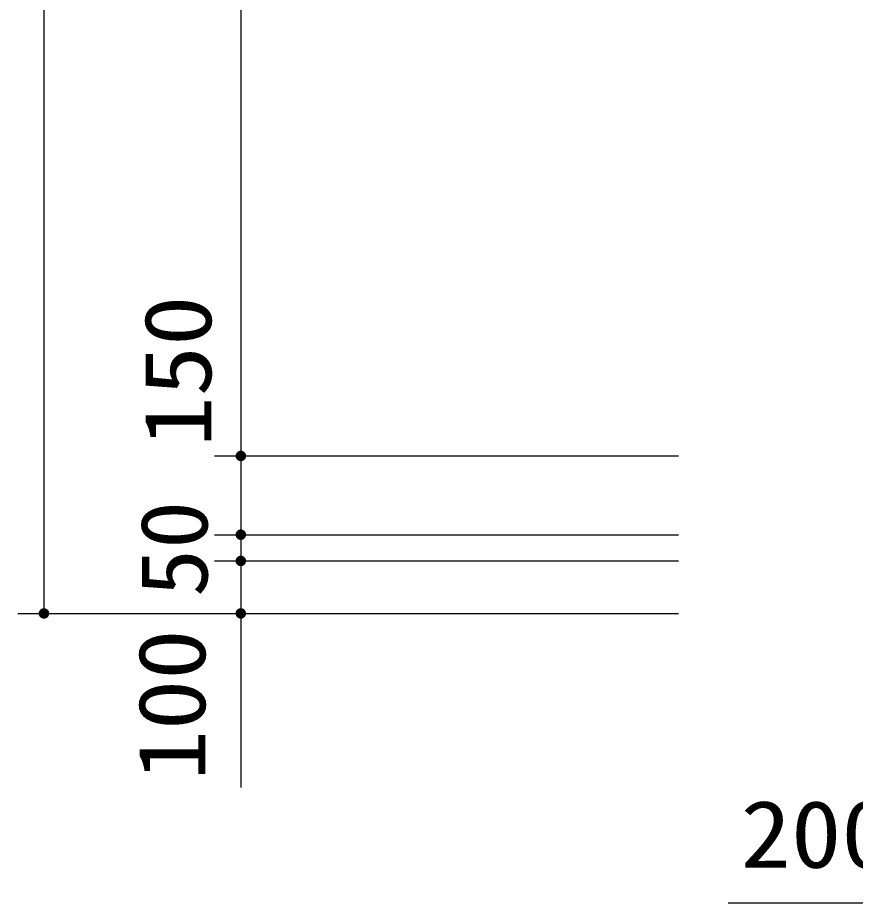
# Model space of a CAD drawing. Units: millimetres, scale not verified. Extents: x -14850 to 14850, y -10500 to 10500.
# Drawn here: x -2338 to -743, y -6361 to -4673 of the extents above; entities that cross this region are included whole.
import ezdxf
from ezdxf.enums import TextEntityAlignment as Align

# ---------------------------------------------------------------- set-up
doc = ezdxf.new("R2010")
doc.units = ezdxf.units.MM
doc.header["$LTSCALE"] = 50
doc.layers.add('0-4_製作', color=5, linetype='Continuous', lineweight=25)
doc.styles.add('ＭＳ ゴシック', font='')
doc.styles.get('ＭＳ ゴシック').set_extended_font_data('MS Gothic')

msp = doc.modelspace()

# ---------------------------------------------------------------- linework, layer by layer
at = {"layer": '0-4_製作', "color": 2}
for p, q in [((-2288.2, -3228.32), (-2288.2, -5808.32)), ((-1913.2, -3398.32), (-1913.2, -5508.32)), ((-1963.2, -5508.32), (-1079.54, -5508.32)), ((-1913.2, -5508.32), (-1913.2, -5658.32)), ((-1963.2, -5658.32), (-1079.54, -5658.32)), ((-1913.2, -5658.32), (-1913.2, -5708.32)), ((-1963.2, -5708.32), (-1079.54, -5708.32)), ((-1913.2, -5708.32), (-1913.2, -5808.32)), ((-2338.2, -5808.32), (-1079.54, -5808.32)), ((-1913.2, -5808.32), (-1913.2, -6140.11)), ((-648.77, -6360.55), (-984.61, -6360.55))]:
    msp.add_line(p, q, dxfattribs=at)
at = {"layer": '0-4_製作'}
for points in [[(-1922.25, -5504.06), (-1913.2, -5498.32), (-1913.2, -5508.32)], [(-1921.64, -5502.96), (-1913.2, -5498.32), (-1922.25, -5504.06)], [(-1920.91, -5501.94), (-1913.2, -5498.32), (-1921.64, -5502.96)], [(-1920.05, -5501.03), (-1913.2, -5498.32), (-1920.91, -5501.94)], [(-1919.08, -5500.23), (-1913.2, -5498.32), (-1920.05, -5501.03)], [(-1918.02, -5499.56), (-1913.2, -5498.32), (-1919.08, -5500.23)], [(-1916.88, -5499.02), (-1913.2, -5498.32), (-1918.02, -5499.56)], [(-1915.69, -5498.63), (-1913.2, -5498.32), (-1916.88, -5499.02)], [(-1914.45, -5498.4), (-1913.2, -5498.32), (-1915.69, -5498.63)], [(-1913.2, -5498.32), (-1903.2, -5508.32), (-1913.2, -5508.32)], [(-1913.2, -5498.32), (-1903.28, -5507.07), (-1903.2, -5508.32)], [(-1913.2, -5498.32), (-1903.51, -5505.83), (-1903.28, -5507.07)], [(-1913.2, -5498.32), (-1903.9, -5504.64), (-1903.51, -5505.83)], [(-1913.2, -5498.32), (-1904.44, -5503.5), (-1903.9, -5504.64)], [(-1913.2, -5498.32), (-1905.11, -5502.44), (-1904.44, -5503.5)], [(-1913.2, -5498.32), (-1905.91, -5501.47), (-1905.11, -5502.44)], [(-1913.2, -5498.32), (-1906.83, -5500.61), (-1905.91, -5501.47)], [(-1913.2, -5498.32), (-1907.84, -5499.88), (-1906.83, -5500.61)], [(-1912.57, -5498.34), (-1907.84, -5499.88), (-1913.2, -5498.32)], [(-1911.33, -5498.5), (-1907.84, -5499.88), (-1912.57, -5498.34)], [(-1911.33, -5498.5), (-1908.94, -5499.27), (-1907.84, -5499.88)], [(-1910.11, -5498.81), (-1908.94, -5499.27), (-1911.33, -5498.5)], [(-1923.18, -5507.69), (-1913.2, -5508.32), (-1923.2, -5508.32)], [(-1923.2, -5508.32), (-1913.2, -5508.32), (-1923.12, -5509.57)], [(-1923.02, -5506.45), (-1913.2, -5508.32), (-1923.18, -5507.69)], [(-1923.12, -5509.57), (-1913.2, -5508.32), (-1922.89, -5510.81)], [(-1922.71, -5505.23), (-1913.2, -5508.32), (-1923.02, -5506.45)], [(-1922.89, -5510.81), (-1913.2, -5508.32), (-1922.5, -5512)], [(-1922.25, -5504.06), (-1913.2, -5508.32), (-1922.71, -5505.23)], [(-1922.5, -5512), (-1913.2, -5508.32), (-1921.96, -5513.14)], [(-1921.96, -5513.14), (-1913.2, -5508.32), (-1921.29, -5514.2)], [(-1921.29, -5514.2), (-1913.2, -5508.32), (-1920.49, -5515.16)], [(-1920.49, -5515.16), (-1913.2, -5508.32), (-1919.57, -5516.02)], [(-1919.57, -5516.02), (-1913.2, -5508.32), (-1913.2, -5518.32)], [(-1919.57, -5516.02), (-1913.83, -5518.3), (-1918.56, -5516.76)], [(-1919.57, -5516.02), (-1913.2, -5518.32), (-1913.83, -5518.3)], [(-1918.56, -5516.76), (-1915.07, -5518.14), (-1917.46, -5517.37)], [(-1918.56, -5516.76), (-1913.83, -5518.3), (-1915.07, -5518.14)], [(-1913.2, -5508.32), (-1911.95, -5518.24), (-1913.2, -5518.32)], [(-1913.2, -5508.32), (-1910.71, -5518), (-1911.95, -5518.24)], [(-1913.2, -5508.32), (-1909.52, -5517.62), (-1910.71, -5518)], [(-1913.2, -5508.32), (-1908.38, -5517.08), (-1909.52, -5517.62)], [(-1913.2, -5508.32), (-1907.32, -5516.41), (-1908.38, -5517.08)], [(-1913.2, -5508.32), (-1906.35, -5515.61), (-1907.32, -5516.41)], [(-1913.2, -5508.32), (-1905.49, -5514.69), (-1906.35, -5515.61)], [(-1913.2, -5508.32), (-1904.76, -5513.68), (-1905.49, -5514.69)], [(-1913.2, -5508.32), (-1904.15, -5512.58), (-1904.76, -5513.68)], [(-1913.2, -5508.32), (-1903.69, -5511.41), (-1904.15, -5512.58)], [(-1903.2, -5508.32), (-1903.69, -5511.41), (-1913.2, -5508.32)], [(-1903.2, -5508.32), (-1903.38, -5510.19), (-1903.69, -5511.41)], [(-1903.2, -5508.32), (-1903.22, -5508.95), (-1903.38, -5510.19)], [(-1917.46, -5517.37), (-1915.07, -5518.14), (-1916.29, -5517.83)], [(-1922.25, -5654.06), (-1913.2, -5648.32), (-1913.2, -5658.32)], [(-1921.64, -5652.96), (-1913.2, -5648.32), (-1922.25, -5654.06)], [(-1920.91, -5651.94), (-1913.2, -5648.32), (-1921.64, -5652.96)], [(-1920.05, -5651.03), (-1913.2, -5648.32), (-1920.91, -5651.94)], [(-1919.08, -5650.23), (-1913.2, -5648.32), (-1920.05, -5651.03)], [(-1918.02, -5649.56), (-1913.2, -5648.32), (-1919.08, -5650.23)], [(-1916.88, -5649.02), (-1913.2, -5648.32), (-1918.02, -5649.56)], [(-1915.69, -5648.63), (-1913.2, -5648.32), (-1916.88, -5649.02)], [(-1914.45, -5648.4), (-1913.2, -5648.32), (-1915.69, -5648.63)], [(-1913.2, -5648.32), (-1903.2, -5658.32), (-1913.2, -5658.32)], [(-1913.2, -5648.32), (-1903.28, -5657.07), (-1903.2, -5658.32)], [(-1913.2, -5648.32), (-1903.51, -5655.83), (-1903.28, -5657.07)], [(-1913.2, -5648.32), (-1903.9, -5654.64), (-1903.51, -5655.83)], [(-1913.2, -5648.32), (-1904.44, -5653.5), (-1903.9, -5654.64)], [(-1913.2, -5648.32), (-1905.11, -5652.44), (-1904.44, -5653.5)], [(-1913.2, -5648.32), (-1905.91, -5651.47), (-1905.11, -5652.44)], [(-1913.2, -5648.32), (-1906.83, -5650.61), (-1905.91, -5651.47)], [(-1913.2, -5648.32), (-1907.84, -5649.88), (-1906.83, -5650.61)], [(-1912.57, -5648.34), (-1907.84, -5649.88), (-1913.2, -5648.32)], [(-1911.33, -5648.5), (-1907.84, -5649.88), (-1912.57, -5648.34)], [(-1911.33, -5648.5), (-1908.94, -5649.27), (-1907.84, -5649.88)], [(-1910.11, -5648.81), (-1908.94, -5649.27), (-1911.33, -5648.5)], [(-1923.18, -5657.69), (-1913.2, -5658.32), (-1923.2, -5658.32)], [(-1923.2, -5658.32), (-1913.2, -5658.32), (-1923.12, -5659.57)], [(-1923.02, -5656.45), (-1913.2, -5658.32), (-1923.18, -5657.69)], [(-1923.12, -5659.57), (-1913.2, -5658.32), (-1922.89, -5660.81)], [(-1922.71, -5655.23), (-1913.2, -5658.32), (-1923.02, -5656.45)], [(-1922.89, -5660.81), (-1913.2, -5658.32), (-1922.5, -5662)], [(-1922.25, -5654.06), (-1913.2, -5658.32), (-1922.71, -5655.23)], [(-1922.5, -5662), (-1913.2, -5658.32), (-1921.96, -5663.14)], [(-1921.96, -5663.14), (-1913.2, -5658.32), (-1921.29, -5664.2)], [(-1921.29, -5664.2), (-1913.2, -5658.32), (-1920.49, -5665.16)], [(-1920.49, -5665.16), (-1913.2, -5658.32), (-1919.57, -5666.02)], [(-1919.57, -5666.02), (-1913.2, -5658.32), (-1913.2, -5668.32)], [(-1919.57, -5666.02), (-1913.83, -5668.3), (-1918.56, -5666.76)], [(-1919.57, -5666.02), (-1913.2, -5668.32), (-1913.83, -5668.3)], [(-1918.56, -5666.76), (-1915.07, -5668.14), (-1917.46, -5667.37)], [(-1918.56, -5666.76), (-1913.83, -5668.3), (-1915.07, -5668.14)], [(-1917.46, -5667.37), (-1915.07, -5668.14), (-1916.29, -5667.83)], [(-1913.2, -5658.32), (-1911.95, -5668.24), (-1913.2, -5668.32)], [(-1913.2, -5658.32), (-1910.71, -5668), (-1911.95, -5668.24)], [(-1913.2, -5658.32), (-1909.52, -5667.62), (-1910.71, -5668)], [(-1913.2, -5658.32), (-1908.38, -5667.08), (-1909.52, -5667.62)], [(-1913.2, -5658.32), (-1907.32, -5666.41), (-1908.38, -5667.08)], [(-1913.2, -5658.32), (-1906.35, -5665.61), (-1907.32, -5666.41)], [(-1913.2, -5658.32), (-1905.49, -5664.69), (-1906.35, -5665.61)], [(-1913.2, -5658.32), (-1904.76, -5663.68), (-1905.49, -5664.69)], [(-1913.2, -5658.32), (-1904.15, -5662.58), (-1904.76, -5663.68)], [(-1913.2, -5658.32), (-1903.69, -5661.41), (-1904.15, -5662.58)], [(-1903.2, -5658.32), (-1903.69, -5661.41), (-1913.2, -5658.32)], [(-1903.2, -5658.32), (-1903.38, -5660.19), (-1903.69, -5661.41)], [(-1903.2, -5658.32), (-1903.22, -5658.95), (-1903.38, -5660.19)], [(-1922.25, -5704.06), (-1913.2, -5698.32), (-1913.2, -5708.32)], [(-1921.64, -5702.96), (-1913.2, -5698.32), (-1922.25, -5704.06)], [(-1920.91, -5701.94), (-1913.2, -5698.32), (-1921.64, -5702.96)], [(-1920.05, -5701.03), (-1913.2, -5698.32), (-1920.91, -5701.94)], [(-1919.08, -5700.23), (-1913.2, -5698.32), (-1920.05, -5701.03)], [(-1918.02, -5699.56), (-1913.2, -5698.32), (-1919.08, -5700.23)], [(-1916.88, -5699.02), (-1913.2, -5698.32), (-1918.02, -5699.56)], [(-1915.69, -5698.63), (-1913.2, -5698.32), (-1916.88, -5699.02)], [(-1914.45, -5698.4), (-1913.2, -5698.32), (-1915.69, -5698.63)], [(-1913.2, -5698.32), (-1903.2, -5708.32), (-1913.2, -5708.32)], [(-1913.2, -5698.32), (-1903.28, -5707.07), (-1903.2, -5708.32)], [(-1913.2, -5698.32), (-1903.51, -5705.83), (-1903.28, -5707.07)], [(-1913.2, -5698.32), (-1903.9, -5704.64), (-1903.51, -5705.83)], [(-1913.2, -5698.32), (-1904.44, -5703.5), (-1903.9, -5704.64)], [(-1913.2, -5698.32), (-1905.11, -5702.44), (-1904.44, -5703.5)], [(-1913.2, -5698.32), (-1905.91, -5701.47), (-1905.11, -5702.44)], [(-1913.2, -5698.32), (-1906.83, -5700.61), (-1905.91, -5701.47)], [(-1913.2, -5698.32), (-1907.84, -5699.88), (-1906.83, -5700.61)], [(-1912.57, -5698.34), (-1907.84, -5699.88), (-1913.2, -5698.32)], [(-1911.33, -5698.5), (-1907.84, -5699.88), (-1912.57, -5698.34)], [(-1911.33, -5698.5), (-1908.94, -5699.27), (-1907.84, -5699.88)], [(-1910.11, -5698.81), (-1908.94, -5699.27), (-1911.33, -5698.5)], [(-1923.18, -5707.69), (-1913.2, -5708.32), (-1923.2, -5708.32)], [(-1923.2, -5708.32), (-1913.2, -5708.32), (-1923.12, -5709.57)], [(-1923.02, -5706.45), (-1913.2, -5708.32), (-1923.18, -5707.69)], [(-1923.12, -5709.57), (-1913.2, -5708.32), (-1922.89, -5710.81)], [(-1922.71, -5705.23), (-1913.2, -5708.32), (-1923.02, -5706.45)], [(-1922.89, -5710.81), (-1913.2, -5708.32), (-1922.5, -5712)], [(-1922.25, -5704.06), (-1913.2, -5708.32), (-1922.71, -5705.23)], [(-1922.5, -5712), (-1913.2, -5708.32), (-1921.96, -5713.14)], [(-1921.96, -5713.14), (-1913.2, -5708.32), (-1921.29, -5714.2)], [(-1921.29, -5714.2), (-1913.2, -5708.32), (-1920.49, -5715.16)], [(-1920.49, -5715.16), (-1913.2, -5708.32), (-1919.57, -5716.02)], [(-1919.57, -5716.02), (-1913.2, -5708.32), (-1913.2, -5718.32)], [(-1919.57, -5716.02), (-1913.83, -5718.3), (-1918.56, -5716.76)], [(-1919.57, -5716.02), (-1913.2, -5718.32), (-1913.83, -5718.3)], [(-1918.56, -5716.76), (-1915.07, -5718.14), (-1917.46, -5717.37)], [(-1918.56, -5716.76), (-1913.83, -5718.3), (-1915.07, -5718.14)], [(-1917.46, -5717.37), (-1915.07, -5718.14), (-1916.29, -5717.83)], [(-1913.2, -5708.32), (-1911.95, -5718.24), (-1913.2, -5718.32)], [(-1913.2, -5708.32), (-1910.71, -5718), (-1911.95, -5718.24)], [(-1913.2, -5708.32), (-1909.52, -5717.62), (-1910.71, -5718)], [(-1913.2, -5708.32), (-1908.38, -5717.08), (-1909.52, -5717.62)], [(-1913.2, -5708.32), (-1907.32, -5716.41), (-1908.38, -5717.08)], [(-1913.2, -5708.32), (-1906.35, -5715.61), (-1907.32, -5716.41)], [(-1913.2, -5708.32), (-1905.49, -5714.69), (-1906.35, -5715.61)], [(-1913.2, -5708.32), (-1904.76, -5713.68), (-1905.49, -5714.69)], [(-1913.2, -5708.32), (-1904.15, -5712.58), (-1904.76, -5713.68)], [(-1913.2, -5708.32), (-1903.69, -5711.41), (-1904.15, -5712.58)], [(-1903.2, -5708.32), (-1903.69, -5711.41), (-1913.2, -5708.32)], [(-1903.2, -5708.32), (-1903.38, -5710.19), (-1903.69, -5711.41)], [(-1903.2, -5708.32), (-1903.22, -5708.95), (-1903.38, -5710.19)], [(-2297.25, -5804.06), (-2288.2, -5798.32), (-2288.2, -5808.32)], [(-2296.64, -5802.96), (-2288.2, -5798.32), (-2297.25, -5804.06)], [(-2295.91, -5801.95), (-2288.2, -5798.32), (-2296.64, -5802.96)], [(-2295.05, -5801.03), (-2288.2, -5798.32), (-2295.91, -5801.95)], [(-2294.08, -5800.23), (-2288.2, -5798.32), (-2295.05, -5801.03)], [(-2293.02, -5799.56), (-2288.2, -5798.32), (-2294.08, -5800.23)], [(-2291.88, -5799.02), (-2288.2, -5798.32), (-2293.02, -5799.56)], [(-2290.69, -5798.63), (-2288.2, -5798.32), (-2291.88, -5799.02)], [(-2289.45, -5798.4), (-2288.2, -5798.32), (-2290.69, -5798.63)], [(-2288.2, -5798.32), (-2278.2, -5808.32), (-2288.2, -5808.32)], [(-2288.2, -5798.32), (-2278.28, -5807.07), (-2278.2, -5808.32)], [(-2288.2, -5798.32), (-2278.51, -5805.83), (-2278.28, -5807.07)], [(-2288.2, -5798.32), (-2278.9, -5804.64), (-2278.51, -5805.83)], [(-2288.2, -5798.32), (-2279.44, -5803.5), (-2278.9, -5804.64)], [(-2288.2, -5798.32), (-2280.11, -5802.44), (-2279.44, -5803.5)], [(-2288.2, -5798.32), (-2280.91, -5801.47), (-2280.11, -5802.44)], [(-2288.2, -5798.32), (-2281.83, -5800.61), (-2280.91, -5801.47)], [(-2287.57, -5798.34), (-2281.83, -5800.61), (-2288.2, -5798.32)], [(-2287.57, -5798.34), (-2282.84, -5799.88), (-2281.83, -5800.61)], [(-2286.33, -5798.5), (-2282.84, -5799.88), (-2287.57, -5798.34)], [(-2286.33, -5798.5), (-2283.94, -5799.27), (-2282.84, -5799.88)], [(-2285.11, -5798.81), (-2283.94, -5799.27), (-2286.33, -5798.5)], [(-1922.25, -5804.06), (-1913.2, -5798.32), (-1913.2, -5808.32)], [(-1921.64, -5802.96), (-1913.2, -5798.32), (-1922.25, -5804.06)], [(-1920.91, -5801.95), (-1913.2, -5798.32), (-1921.64, -5802.96)], [(-1920.05, -5801.03), (-1913.2, -5798.32), (-1920.91, -5801.95)], [(-1919.08, -5800.23), (-1913.2, -5798.32), (-1920.05, -5801.03)], [(-1918.02, -5799.56), (-1913.2, -5798.32), (-1919.08, -5800.23)], [(-1916.88, -5799.02), (-1913.2, -5798.32), (-1918.02, -5799.56)], [(-1915.69, -5798.63), (-1913.2, -5798.32), (-1916.88, -5799.02)], [(-1914.45, -5798.4), (-1913.2, -5798.32), (-1915.69, -5798.63)], [(-1913.2, -5798.32), (-1903.2, -5808.32), (-1913.2, -5808.32)], [(-1913.2, -5798.32), (-1903.28, -5807.07), (-1903.2, -5808.32)], [(-1913.2, -5798.32), (-1903.51, -5805.83), (-1903.28, -5807.07)], [(-1913.2, -5798.32), (-1903.9, -5804.64), (-1903.51, -5805.83)], [(-1913.2, -5798.32), (-1904.44, -5803.5), (-1903.9, -5804.64)], [(-1913.2, -5798.32), (-1905.11, -5802.44), (-1904.44, -5803.5)], [(-1913.2, -5798.32), (-1905.91, -5801.47), (-1905.11, -5802.44)], [(-1913.2, -5798.32), (-1906.83, -5800.61), (-1905.91, -5801.47)], [(-1913.2, -5798.32), (-1907.84, -5799.88), (-1906.83, -5800.61)], [(-1912.57, -5798.34), (-1907.84, -5799.88), (-1913.2, -5798.32)], [(-1911.33, -5798.5), (-1907.84, -5799.88), (-1912.57, -5798.34)], [(-1911.33, -5798.5), (-1908.94, -5799.27), (-1907.84, -5799.88)], [(-1910.11, -5798.81), (-1908.94, -5799.27), (-1911.33, -5798.5)], [(-2298.18, -5807.69), (-2288.2, -5808.32), (-2298.2, -5808.32)], [(-2298.2, -5808.32), (-2288.2, -5808.32), (-2298.12, -5809.57)], [(-2298.02, -5806.45), (-2288.2, -5808.32), (-2298.18, -5807.69)], [(-2298.12, -5809.57), (-2288.2, -5808.32), (-2297.89, -5810.81)], [(-2297.71, -5805.23), (-2288.2, -5808.32), (-2298.02, -5806.45)], [(-2297.89, -5810.81), (-2288.2, -5808.32), (-2297.5, -5812)], [(-2297.25, -5804.06), (-2288.2, -5808.32), (-2297.71, -5805.23)], [(-2297.5, -5812), (-2288.2, -5808.32), (-2296.96, -5813.14)], [(-2296.96, -5813.14), (-2288.2, -5808.32), (-2296.29, -5814.2)], [(-2296.29, -5814.2), (-2288.2, -5808.32), (-2295.49, -5815.16)], [(-2295.49, -5815.16), (-2288.2, -5808.32), (-2288.2, -5818.32)], [(-2295.49, -5815.16), (-2288.2, -5818.32), (-2294.57, -5816.02)], [(-2294.57, -5816.02), (-2288.83, -5818.3), (-2293.56, -5816.76)], [(-2294.57, -5816.02), (-2288.2, -5818.32), (-2288.83, -5818.3)], [(-2293.56, -5816.76), (-2290.07, -5818.14), (-2292.46, -5817.37)], [(-2293.56, -5816.76), (-2288.83, -5818.3), (-2290.07, -5818.14)], [(-2292.46, -5817.37), (-2290.07, -5818.14), (-2291.29, -5817.83)], [(-2288.2, -5808.32), (-2286.95, -5818.24), (-2288.2, -5818.32)], [(-2288.2, -5808.32), (-2285.71, -5818.01), (-2286.95, -5818.24)], [(-2288.2, -5808.32), (-2284.52, -5817.62), (-2285.71, -5818.01)], [(-2288.2, -5808.32), (-2283.38, -5817.08), (-2284.52, -5817.62)], [(-2288.2, -5808.32), (-2282.32, -5816.41), (-2283.38, -5817.08)], [(-2288.2, -5808.32), (-2281.35, -5815.61), (-2282.32, -5816.41)], [(-2288.2, -5808.32), (-2280.49, -5814.69), (-2281.35, -5815.61)], [(-2288.2, -5808.32), (-2279.76, -5813.68), (-2280.49, -5814.69)], [(-2288.2, -5808.32), (-2279.15, -5812.58), (-2279.76, -5813.68)], [(-2288.2, -5808.32), (-2278.69, -5811.41), (-2279.15, -5812.58)], [(-2278.2, -5808.32), (-2278.69, -5811.41), (-2288.2, -5808.32)], [(-2278.2, -5808.32), (-2278.38, -5810.19), (-2278.69, -5811.41)], [(-2278.2, -5808.32), (-2278.22, -5808.95), (-2278.38, -5810.19)], [(-1923.18, -5807.69), (-1913.2, -5808.32), (-1923.2, -5808.32)], [(-1923.2, -5808.32), (-1913.2, -5808.32), (-1923.12, -5809.57)], [(-1923.02, -5806.45), (-1913.2, -5808.32), (-1923.18, -5807.69)], [(-1923.12, -5809.57), (-1913.2, -5808.32), (-1922.89, -5810.81)], [(-1922.71, -5805.23), (-1913.2, -5808.32), (-1923.02, -5806.45)], [(-1922.89, -5810.81), (-1913.2, -5808.32), (-1922.5, -5812)], [(-1922.25, -5804.06), (-1913.2, -5808.32), (-1922.71, -5805.23)], [(-1922.5, -5812), (-1913.2, -5808.32), (-1921.96, -5813.14)], [(-1921.96, -5813.14), (-1913.2, -5808.32), (-1921.29, -5814.2)], [(-1921.29, -5814.2), (-1913.2, -5808.32), (-1920.49, -5815.16)], [(-1920.49, -5815.16), (-1913.2, -5808.32), (-1919.57, -5816.02)], [(-1919.57, -5816.02), (-1913.2, -5808.32), (-1913.2, -5818.32)], [(-1919.57, -5816.02), (-1913.83, -5818.3), (-1918.56, -5816.76)], [(-1919.57, -5816.02), (-1913.2, -5818.32), (-1913.83, -5818.3)], [(-1918.56, -5816.76), (-1915.07, -5818.14), (-1917.46, -5817.37)], [(-1918.56, -5816.76), (-1913.83, -5818.3), (-1915.07, -5818.14)], [(-1917.46, -5817.37), (-1915.07, -5818.14), (-1916.29, -5817.83)], [(-1913.2, -5808.32), (-1911.95, -5818.24), (-1913.2, -5818.32)], [(-1913.2, -5808.32), (-1910.71, -5818.01), (-1911.95, -5818.24)], [(-1913.2, -5808.32), (-1909.52, -5817.62), (-1910.71, -5818.01)], [(-1913.2, -5808.32), (-1908.38, -5817.08), (-1909.52, -5817.62)], [(-1913.2, -5808.32), (-1907.32, -5816.41), (-1908.38, -5817.08)], [(-1913.2, -5808.32), (-1906.35, -5815.61), (-1907.32, -5816.41)], [(-1913.2, -5808.32), (-1905.49, -5814.69), (-1906.35, -5815.61)], [(-1913.2, -5808.32), (-1904.76, -5813.68), (-1905.49, -5814.69)], [(-1913.2, -5808.32), (-1904.15, -5812.58), (-1904.76, -5813.68)], [(-1913.2, -5808.32), (-1903.69, -5811.41), (-1904.15, -5812.58)], [(-1903.2, -5808.32), (-1903.69, -5811.41), (-1913.2, -5808.32)], [(-1903.2, -5808.32), (-1903.38, -5810.19), (-1903.69, -5811.41)], [(-1903.2, -5808.32), (-1903.22, -5808.95), (-1903.38, -5810.19)]]:
    msp.add_solid(points, dxfattribs=at)

# ---------------------------------------------------------------- texts
at = {"layer": '0-4_製作', "color": 4, "style": 'ＭＳ ゴシック'}
for s, height, width, p in [('150', 128.4, 1.1, (-1931, -5490.9)), ('50', 128.3, 1.05, (-1938.2, -5777.07)), ('100', 128.4, 1.1, (-1942.4, -6126.79))]:
    msp.add_text(s, height=height, rotation=90, dxfattribs=dict(at, width=width)).set_placement(p, align=Align.BOTTOM_LEFT)
at = {"layer": '0-4_製作', "color": 4, "style": 'ＭＳ ゴシック', "width": 1.1}
msp.add_text('200', height=128.4, dxfattribs=at).set_placement((-961.16, -6331.45), align=Align.BOTTOM_LEFT)

doc.saveas('drawing.dxf')
